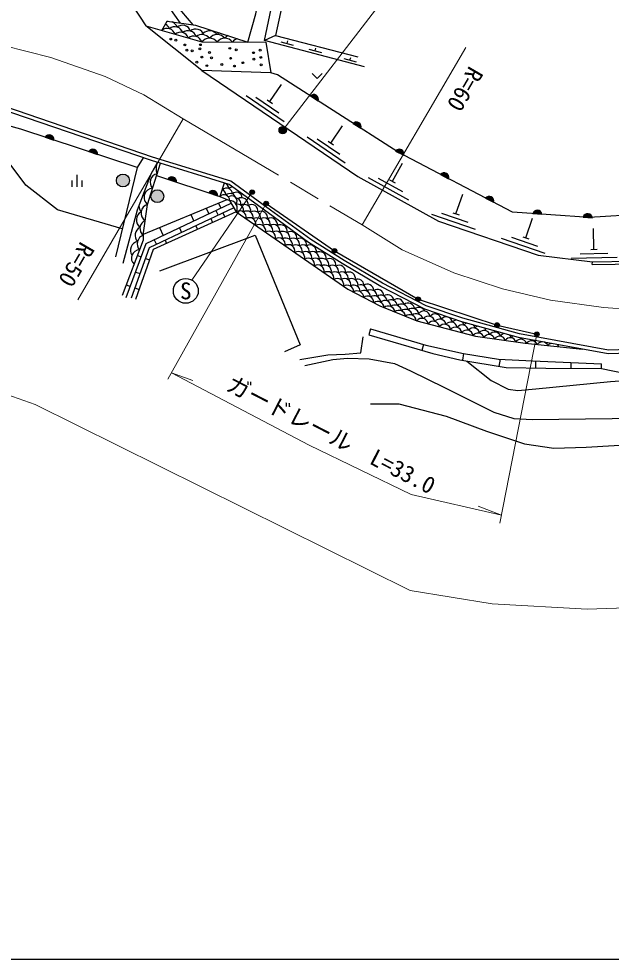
# Model space of a CAD drawing. Units: millimetres at full size, sheet at 1:1000; details may follow other scales. Extents: x 40000 to 680000, y 20000 to 380000.
# Drawn here: x 293181 to 357406, y 205000 to 307048 of the extents above; entities that cross this region are included whole.
import ezdxf
from ezdxf.enums import TextEntityAlignment as Align

# ---------------------------------------------------------------- set-up
doc = ezdxf.new("R2010")
doc.units = ezdxf.units.MM
doc.header["$LTSCALE"] = 1000
doc.linetypes.add('CHAIN', pattern=[18.5, 12, -1.5, 3.5, -1.5])
for name, color, linetype, lineweight in [('M-BGD', 7, 'Continuous', 25), ('M-BGD-EXST', 7, 'Continuous', 25), ('M-BMK', 2, 'CHAIN', 13), ('M-STR-HTXT', 7, 'Continuous', 13), ('M-STR-STRC', 7, 'Continuous', 25), ('M-TTL-BAND', 7, 'Continuous', 25)]:
    doc.layers.add(name, color=color, linetype=linetype, lineweight=lineweight)
doc.styles.add('ＭＳ ゴシック', font='')
doc.styles.get('ＭＳ ゴシック').set_extended_font_data('MS Gothic')

msp = doc.modelspace()

# ---------------------------------------------------------------- hatches: boundary and pattern name
at = {"layer": 'M-BGD'}
for points in [[(324800, 298676, -0.82183), (325633, 298140)], [(329425, 295700, -0.82183), (330258, 295164)], [(296039, 294202, -0.82183), (296980, 293891)], [(300787, 292635, -0.82183), (301728, 292325)], [(334037, 292701, -0.82183), (334914, 292241)], [(305171, 289501, -1), (303771, 289501, -0.41421), (304471, 290201, -0.41421)], [(309329, 289643, -0.82183), (310269, 289330)], [(338909, 290148, -0.82183), (339786, 289688)], [(308898, 287799, -1), (307498, 287799, -0.41421), (308198, 288499, -0.41421)], [(313785, 288160, -0.82183), (314725, 287847)], [(343780, 287595, -0.82183), (344658, 287136)], [(348897, 285910, -0.82183), (349886, 285841)], [(355373, 285462, 0.82183), (354384, 285530)]]:
    msp.add_hatch(color=256, dxfattribs=at).paths.add_polyline_path(points)
at = {"layer": 'M-BGD-EXST'}
for points in [[(318698, 288355, -0.41421), (318598, 288016, -0.41421), (318259, 288116, -1)], [(320219, 287126, -0.41421), (320119, 286787, -0.41421), (319780, 286887, -1)], [(327629, 281985, -0.41421), (327529, 281646, -0.41421), (327190, 281746, -1)], [(336687, 276742, -0.41421), (336587, 276403, -0.41421), (336248, 276503, -1)], [(345254, 273937, -0.41421), (345154, 273597, -0.41421), (344814, 273697, -1)], [(349569, 272934, -0.41421), (349469, 272595, -0.41421), (349130, 272695, -1)]]:
    msp.add_hatch(color=256, dxfattribs=at).paths.add_polyline_path(points)
at = {"layer": 'M-STR-STRC'}
msp.add_hatch(color=256, dxfattribs=at).paths.add_polyline_path([(321456, 294753, -0.41421), (321579, 295305, -0.41421), (322131, 295182, -1)])

# ---------------------------------------------------------------- linework, layer by layer
at = {"layer": 'M-BGD'}
for p, q in [((320997, 305233), (319810, 304699)), ((321585, 304542), (322939, 304186)), ((322262, 304364), (322338, 304654)), ((324632, 303740), (325986, 303384)), ((325309, 303562), (325386, 303852)), ((328412, 302746), (329765, 302390)), ((329088, 302568), (329165, 302858)), ((320389, 298067), (321654, 299928)), ((317815, 298729), (321950, 295917)), ((318895, 298539), (321376, 296852)), ((320099, 298264), (320678, 297871)), ((324800, 298676), (325633, 298140)), ((327004, 293569), (328269, 295429)), ((329425, 295700), (330258, 295164)), ((296039, 294202), (296980, 293891)), ((324431, 294230), (328565, 291419)), ((325511, 294040), (327992, 292353)), ((326715, 293766), (327294, 293372)), ((300787, 292635), (301728, 292325)), ((334037, 292701), (334914, 292241)), ((333685, 289412), (334774, 291381)), ((299516, 288804), (299516, 290132)), ((308117, 290046), (314973, 287765)), ((331062, 289835), (335436, 287414)), ((338909, 290148), (339786, 289688)), ((298982, 288804), (298982, 289500)), ((300049, 288804), (300049, 289500)), ((309329, 289643), (310269, 289330)), ((315459, 289227), (314973, 287765)), ((332154, 289745), (334779, 288292)), ((333378, 289582), (333991, 289243)), ((313785, 288160), (314725, 287847)), ((340577, 285882), (341306, 288011)), ((306688, 283671), (315765, 287439)), ((314838, 287054), (315090, 286496)), ((319999, 287007), (327410, 281866)), ((343780, 287595), (344658, 287136)), ((311825, 285803), (312143, 285098)), ((313484, 286492), (313766, 285868)), ((314550, 286240), (314777, 285737)), ((315317, 285994), (315526, 285531)), ((337921, 285840), (342651, 284221)), ((339013, 285942), (341851, 284971)), ((340246, 285996), (340909, 285769)), ((348897, 285910), (349886, 285841)), ((313994, 285365), (314191, 284927)), ((348146, 283292), (348875, 285421)), ((354384, 285530), (355373, 285462)), ((308427, 284393), (308821, 283522)), ((310587, 284360), (310816, 283854)), ((312372, 284593), (312556, 284187)), ((355541, 282030), (355505, 284280)), ((307862, 283068), (308092, 282559)), ((309051, 283014), (309206, 282671)), ((345490, 283250), (350220, 281631)), ((346582, 283352), (349420, 282380)), ((347815, 283405), (348478, 283179)), ((327410, 281866), (336468, 276623)), ((355191, 282024), (355891, 282036)), ((306040, 281352), (306452, 281208)), ((306909, 281049), (307344, 280896)), ((353056, 281090), (358055, 281170)), ((354049, 281556), (357048, 281604)), ((355356, 280377), (355372, 280677)), ((305849, 279569), (306320, 279404)), ((304826, 278166), (305274, 278009)), ((305761, 277839), (306220, 277679)), ((336468, 276623), (345034, 273817)), ((345034, 273817), (349349, 272815)), ((331314, 273421), (331115, 272738)), ((337073, 271690), (336893, 271066)), ((341394, 270727), (341270, 269995)), ((345366, 270103), (345235, 269324)), ((349192, 269907), (349185, 269163)), ((353036, 269752), (353029, 269122)), ((356347, 269085), (356354, 269619))]:
    msp.add_line(p, q, dxfattribs=at)
for points in [[(302852, 315018), (303646, 311723), (304410, 310066), (305496, 308481), (306967, 306286), (313021, 304539), (319965, 304519)], [(307221, 314850), (307985, 311107), (308819, 309227), (310674, 306591)], [(312080, 306401), (309631, 309329), (308613, 311024), (308099, 312304), (307735, 314783)], [(318005, 304525), (318872, 307591), (319196, 309299), (319282, 311041), (318811, 312935)], [(330656, 301845), (319810, 304699), (321452, 312460)], [(322536, 312266), (320997, 305233), (329946, 302911)], [(319965, 304519), (320503, 301197), (313014, 301449), (306967, 306286)], [(308678, 305792), (309265, 306782), (312342, 306366), (318005, 304525)], [(313014, 301449), (329924, 289951), (338678, 285105), (349489, 281406), (355372, 280677), (367866, 280879), (384626, 283781), (400599, 286848), (417137, 290525)], [(379603, 287554), (370457, 286768), (360924, 285848), (355007, 285487), (346709, 286061), (334306, 292560), (321239, 300967), (320503, 301197)], [(324993, 301115), (325523, 300585), (326054, 301115)], [(306006, 290913), (293396, 295074), (286797, 296883), (282988, 296952), (272506, 298285), (268684, 299733)], [(510363, 280584), (496453, 282127), (477875, 284870), (473270, 285448), (466474, 286224), (462602, 286469), (448743, 286462), (439546, 285918), (430899, 284018), (410057, 279684), (392916, 275906), (377449, 272850), (367040, 271012), (357079, 270702), (347366, 272456), (341216, 274178), (337193, 275541), (332436, 278017), (328247, 280481), (324602, 282776), (320227, 285976), (316002, 289060), (307555, 291668), (287942, 298368)], [(510414, 280980), (496504, 282524), (477929, 285266), (473318, 285846), (466509, 286622), (462615, 286869), (448731, 286862), (439491, 286315), (430815, 284409), (409973, 280075), (392834, 276298), (377375, 273244), (366999, 271411), (357108, 271103), (347455, 272846), (341334, 274560), (337351, 275910), (332629, 278367), (328455, 280822), (324827, 283107), (320463, 286299), (316183, 289422), (307679, 292049), (288033, 298760)], [(304395, 284245), (297390, 286328), (293933, 289009), (291712, 291990), (291550, 295580)], [(306663, 291973), (306006, 290913), (303662, 281208)], [(304408, 277070), (306688, 283050), (306688, 283837), (307144, 286898), (308525, 291368)], [(304511, 280516), (306034, 286323), (307576, 290308), (308224, 291461)], [(355356, 280377), (367894, 280579), (384680, 283486), (400660, 286554), (417202, 290233)], [(304835, 276817), (306984, 282651), (316212, 287028)], [(314973, 287765), (316039, 287326), (316758, 286088), (328867, 277702), (332334, 275900), (336345, 274284), (342689, 272618), (348075, 271840), (354296, 271204)], [(316489, 286551), (307317, 282190), (305362, 276726)], [(316758, 286088), (307731, 282004), (305844, 276603)], [(308461, 279686), (318810, 283575), (323687, 271664), (321982, 270896)], [(331312, 265269), (334387, 265269), (339512, 263945), (343887, 262295), (348003, 260918), (351178, 260443), (354703, 260568), (362578, 261018), (372741, 261042), (377665, 262069), (383250, 264747), (393636, 270193), (401472, 272998), (406020, 274141), (413812, 275401), (417226, 276189), (424487, 278995)], [(323656, 270071), (326702, 270583), (328570, 270672), (330247, 270813), (330503, 272540)], [(331115, 272738), (338087, 270720), (340982, 270043), (346005, 269194), (350323, 269152), (356347, 269085)], [(331314, 273421), (337320, 271616), (341394, 270727), (345173, 270113), (348874, 269920), (356354, 269619)], [(324196, 269432), (327212, 270082), (328831, 270224), (331184, 270153), (333908, 269645), (335657, 268853), (339325, 267044), (344679, 264373), (346861, 263684), (348823, 263566), (360407, 263727)], [(341754, 269913), (344386, 267792), (346222, 266844), (347290, 266708), (349240, 266898), (357345, 267684), (362718, 268098), (367774, 267991), (371629, 267471), (372914, 267562), (375591, 268159), (378368, 269293)], [(356347, 269085), (372885, 265718), (378367, 265167)]]:
    msp.add_lwpolyline(points, dxfattribs=at)
for centre, radius in [((309650, 304853), 100), ((310207, 304736), 100), ((311176, 304208), 100), ((312863, 304237), 100), ((311411, 303636), 100), ((311968, 303577), 100), ((312819, 303782), 100), ((313851, 303386), 100), ((316058, 303846), 100), ((316757, 303679), 100), ((318634, 303371), 100), ((319350, 303645), 100), ((312486, 302348), 100), ((313031, 302899), 100), ((313581, 301964), 100), ((314069, 302813), 100), ((315193, 302096), 100), ((316149, 302762), 100), ((317480, 302281), 100), ((318678, 302667), 100), ((319424, 302860), 100), ((319459, 302051), 100), ((316551, 301925), 100), ((304471, 289501), 700), ((308198, 287799), 700)]:
    msp.add_circle(centre, radius, dxfattribs=at)
for centre, radius, start, end in [((308648, 305687), 909, 17.96452, 61.08615), ((309483, 305863), 909, 96.38247, 105.54019), ((310096, 305270), 909, 17.96452, 129.84724), ((309483, 305863), 909, 17.96452, 68.2003), ((310930, 305445), 909, 17.96452, 129.84724), ((309261, 305094), 909, 17.96452, 129.84724), ((310708, 304676), 909, 17.96452, 129.84724), ((311543, 304852), 909, 17.96452, 129.84724), ((312156, 304259), 909, 17.96452, 129.84724), ((312378, 305028), 909, 17.96452, 129.84724), ((313020, 304277), 1063, 38.41222, 126.02722), ((313849, 304674), 1063, 38.41222, 130.20368), ((314681, 304272), 1063, 38.41222, 141.25696), ((315510, 304669), 1063, 125.38737, 141.25696), ((316343, 304267), 1063, 116.41171, 141.25696), ((313849, 303874), 1063, 38.41222, 141.25696), ((315511, 303869), 1063, 38.41222, 141.25696), ((317172, 303865), 1063, 105.57716, 141.25696), ((325164, 298326), 505, 338.41332, 136.07151), ((329789, 295350), 505, 338.41332, 136.07151), ((296479, 293954), 505, 352.9073, 150.56549), ((301227, 292387), 505, 352.9073, 150.56549), ((334430, 292385), 505, 343.51498, 141.17317), ((309504, 290782), 1449, 152.04329, 202.9211), ((308338, 289314), 919, 100.5507, 225.12528), ((309768, 289394), 505, 352.76044, 150.41863), ((339302, 289832), 505, 343.51498, 141.17317), ((315323, 288617), 625, 0.30217, 77.41704), ((316392, 288184), 623, 93.82484, 135.45898), ((307498, 286870), 1304, 122.39218, 132.41981), ((307739, 287681), 983, 92.8738, 232.80215), ((314224, 287910), 505, 352.76044, 150.41863), ((315416, 287328), 623, 359.82909, 135.45898), ((315030, 287905), 623, 359.82909, 72.55469), ((315711, 288045), 623, 359.82909, 135.45898), ((316097, 287467), 623, 15.25933, 135.45898), ((316247, 287234), 600, 327.83731, 125.54599), ((316778, 287606), 623, 2.10384, 135.45898), ((316392, 288184), 623, 359.82909, 13.92779), ((344174, 287279), 505, 343.51498, 141.17317), ((307386, 285969), 960, 104.61468, 238.40722), ((316041, 286499), 826, 330.17124, 90.10189), ((316570, 286947), 696, 347.59838, 79.38752), ((316853, 286226), 696, 347.59838, 98.08437), ((317344, 286936), 696, 347.59838, 122.99252), ((317628, 286214), 696, 347.59838, 122.99252), ((318402, 286203), 696, 347.59838, 122.99252), ((306960, 285221), 1032, 120.43887, 231.59276), ((307498, 286870), 1304, 185.25723, 215.59671), ((317136, 285505), 696, 347.59838, 122.99252), ((317911, 285493), 696, 347.59838, 122.99252), ((318686, 285482), 696, 347.59838, 122.99252), ((319460, 285470), 696, 347.59838, 122.99252), ((349385, 285778), 505, 7.21663, 164.87482), ((354872, 285398), 505, 7.21663, 164.87482), ((307232, 284301), 920, 112.24428, 233.70761), ((318194, 284772), 696, 347.59838, 122.99252), ((318969, 284761), 696, 347.59838, 122.99252), ((319252, 284039), 696, 347.59838, 122.99252), ((319744, 284749), 696, 347.59838, 122.99252), ((320027, 284028), 696, 347.59838, 122.99252), ((320518, 284737), 696, 347.59838, 122.99252), ((306773, 283542), 982, 117.52662, 222.59908), ((320310, 283307), 696, 347.59838, 122.99252), ((320802, 284016), 696, 347.59838, 122.99252), ((321085, 283295), 696, 347.59838, 122.99252), ((321576, 284005), 696, 347.59838, 122.99252), ((321860, 283284), 696, 347.59838, 122.99252), ((322634, 283272), 696, 347.59838, 122.99252), ((306230, 281941), 953, 100.88323, 215.0261), ((306997, 282632), 978, 108.43993, 222.51744), ((321368, 282574), 696, 347.59838, 122.99252), ((322143, 282562), 696, 347.59838, 122.99252), ((322918, 282551), 696, 347.59838, 122.99252), ((323692, 282539), 696, 347.59838, 122.99252), ((306286, 281075), 895, 90.65062, 227.61304), ((322426, 281841), 696, 347.59838, 122.99252), ((323201, 281830), 696, 347.59838, 122.99252), ((323484, 281109), 696, 347.59838, 122.99252), ((323976, 281818), 696, 347.59838, 122.99252), ((324259, 281097), 696, 347.59838, 122.99252), ((324750, 281807), 696, 347.59838, 122.99252), ((325034, 281085), 696, 347.59838, 122.99252), ((325808, 281074), 696, 347.59838, 122.99252), ((324542, 280376), 696, 347.59838, 122.99252), ((325317, 280364), 696, 347.59838, 122.99252), ((326092, 280353), 696, 347.59838, 122.99252), ((326866, 280341), 696, 347.59838, 122.99252), ((325600, 279643), 696, 347.59838, 122.99252), ((326375, 279632), 696, 347.59838, 122.99252), ((327150, 279620), 696, 347.59838, 122.99252), ((327924, 279608), 696, 347.59838, 122.99252), ((326658, 278911), 696, 347.59838, 122.99252), ((327433, 278899), 696, 347.59838, 122.99252), ((327716, 278178), 696, 347.59838, 122.99252), ((328208, 278887), 696, 347.59838, 122.99252), ((328491, 278166), 696, 347.59838, 122.99252), ((328982, 278876), 696, 347.59838, 122.99252), ((329266, 278155), 696, 359.43923, 122.99252), ((329956, 278172), 627, 357.46074, 117.96646), ((328774, 277445), 696, 355.43326, 122.99252), ((329496, 277449), 699, 359.63213, 116.88285), ((330224, 277500), 699, 359.63213, 125.43636), ((330601, 276880), 699, 359.63213, 125.43636), ((330952, 277551), 699, 359.63213, 125.43636), ((331328, 276930), 699, 359.63213, 125.43636), ((332056, 276981), 699, 359.63213, 125.43636), ((329873, 276820), 699, 359.63213, 125.43636), ((330977, 276251), 699, 359.63213, 125.43636), ((331705, 276301), 699, 359.63213, 125.43636), ((332433, 276352), 699, 7.94658, 125.43636), ((333160, 276403), 699, 12.49038, 125.43636), ((333509, 275840), 720, 7.32952, 122.24586), ((334229, 275946), 720, 7.32952, 128.77711), ((332081, 275672), 699, 3.96691, 125.43636), ((332889, 275879), 617, 354.99765, 139.13975), ((333234, 275157), 720, 7.32952, 128.77711), ((333954, 275264), 720, 7.32952, 128.77711), ((334674, 275370), 720, 7.32952, 128.77711), ((335394, 275477), 720, 7.32952, 128.77711), ((335839, 274901), 720, 7.32952, 128.77711), ((336559, 275008), 720, 26.85309, 128.77711), ((334399, 274688), 720, 7.32952, 128.77711), ((335119, 274795), 720, 7.32952, 128.77711), ((335564, 274219), 720, 7.32952, 128.77711), ((336284, 274325), 720, 17.2864, 128.77711), ((336883, 273859), 686, 8.84068, 141.74787), ((337092, 274656), 686, 8.84068, 143.61057), ((337596, 274098), 686, 8.84068, 141.74787), ((338309, 274336), 686, 8.84068, 141.74787), ((339525, 274017), 686, 8.84068, 141.74787), ((338099, 273540), 686, 8.84068, 141.74787), ((338812, 273778), 686, 8.84068, 141.74787), ((339316, 273221), 686, 8.84068, 141.74787), ((340028, 273459), 686, 8.84068, 141.74787), ((340532, 272901), 686, 8.84068, 141.74787), ((340741, 273698), 686, 98.98283, 141.74787), ((341244, 273140), 686, 8.84068, 141.74787), ((340741, 273698), 686, 8.84068, 43.78657), ((341957, 273379), 686, 108.16094, 141.74787), ((342460, 272821), 686, 8.84068, 141.74787), ((341957, 273379), 686, 8.84068, 40.54311), ((343173, 273060), 686, 111.15053, 141.74787), ((341748, 272582), 686, 8.84068, 141.74787), ((342964, 272263), 686, 18.87934, 141.74787), ((343629, 272596), 639, 16.12349, 141.9919), ((344152, 272141), 639, 16.12349, 147.43444), ((343173, 273060), 686, 11.62739, 37.55353), ((344782, 272429), 639, 16.12349, 147.43444), ((345305, 271974), 639, 16.12349, 147.43444), ((345935, 272263), 639, 101.00894, 147.43444), ((345935, 272263), 639, 16.12349, 47.69512), ((347088, 272096), 639, 123.19139, 147.43444), ((346458, 271808), 639, 16.12349, 147.43444), ((347611, 271641), 639, 16.73519, 147.43444), ((347088, 272096), 639, 16.12349, 28.8242), ((348250, 271876), 677, 132.12955, 143.99092), ((348771, 271427), 677, 24.33906, 143.99092), ((349387, 271703), 677, 135.43011, 143.99092), ((348250, 271876), 677, 23.16092, 27.40574), ((349935, 271308), 677, 24.33906, 143.99092), ((351100, 271189), 677, 110.32478, 143.99092), ((351100, 271189), 677, 24.33906, 49.2105)]:
    msp.add_arc(centre, radius, start, end, dxfattribs=at)
at = {"layer": 'M-BGD-EXST'}
for centre, radius in [((318479, 288235), 250), ((319999, 287007), 250), ((327410, 281866), 250), ((311286, 277525), 1350), ((336468, 276623), 250), ((345034, 273817), 250), ((349349, 272815), 250)]:
    msp.add_circle(centre, radius, dxfattribs=at)
at = {"layer": 'M-BMK'}
msp.add_lwpolyline([(291532, 304152), (296658, 302850), (302543, 300797), (306731, 298792), (311014, 296208), (330426, 284679), (334752, 281976), (340329, 279477), (345619, 277747), (350844, 276498), (356564, 275728), (359569, 275497), (364858, 275471), (370579, 276187), (376657, 277296), (432039, 288731), (437633, 289574), (443064, 290278), (449316, 290777), (455848, 290953), (463069, 290865), (468649, 290556), (476878, 289527), (567383, 276311)], dxfattribs=at)
at = {"layer": 'M-STR-HTXT'}
for p, q in [((321794, 294968), (347323, 328096)), ((330426, 284679), (341661, 303937)), ((311014, 296208), (299580, 276555)), ((318479, 288235), (311927, 278688)), ((319999, 287007), (309349, 267932)), ((349349, 272815), (345343, 252333)), ((309731, 268615), (324654, 260795)), ((309731, 268615), (312042, 267813)), ((324654, 260795), (335715, 255412)), ((335715, 255412), (345507, 253168)), ((345507, 253168), (342999, 254157))]:
    msp.add_line(p, q, dxfattribs=at)
msp.add_lwpolyline([(564652, 240230), (471965, 253098), (461704, 254491), (454896, 254601), (444270, 253882), (364300, 243313), (354791, 242972), (344485, 243560), (335608, 245004), (294959, 265178), (289397, 267163), (279933, 267901), (265186, 268034), (234968, 265048), (175582, 256587)], dxfattribs=at)
at = {"layer": 'M-STR-STRC'}
msp.add_circle((321794, 294968), 400, dxfattribs=at)
at = {"layer": 'M-TTL-BAND'}
msp.add_line((40000, 205000), (579000, 205000), dxfattribs=at)

# ---------------------------------------------------------------- texts
at = {"layer": 'M-BGD-EXST', "style": 'ＭＳ ゴシック'}
msp.add_text('S', height=1833, dxfattribs=at).set_placement((311286, 277525), align=Align.MIDDLE_CENTER)
at = {"layer": 'M-STR-HTXT', "style": 'ＭＳ ゴシック'}
for s, rotation, p in [('R=60', 239.74, (340308, 300152)), ('R=50', 239.808, (298169, 281101)), ('ガードレール\u3000L=33.0', 332.794, (326369, 260628))]:
    msp.add_text(s, height=1833, rotation=rotation, dxfattribs=at).set_placement(p, align=Align.BOTTOM_CENTER)

doc.saveas('drawing.dxf')
